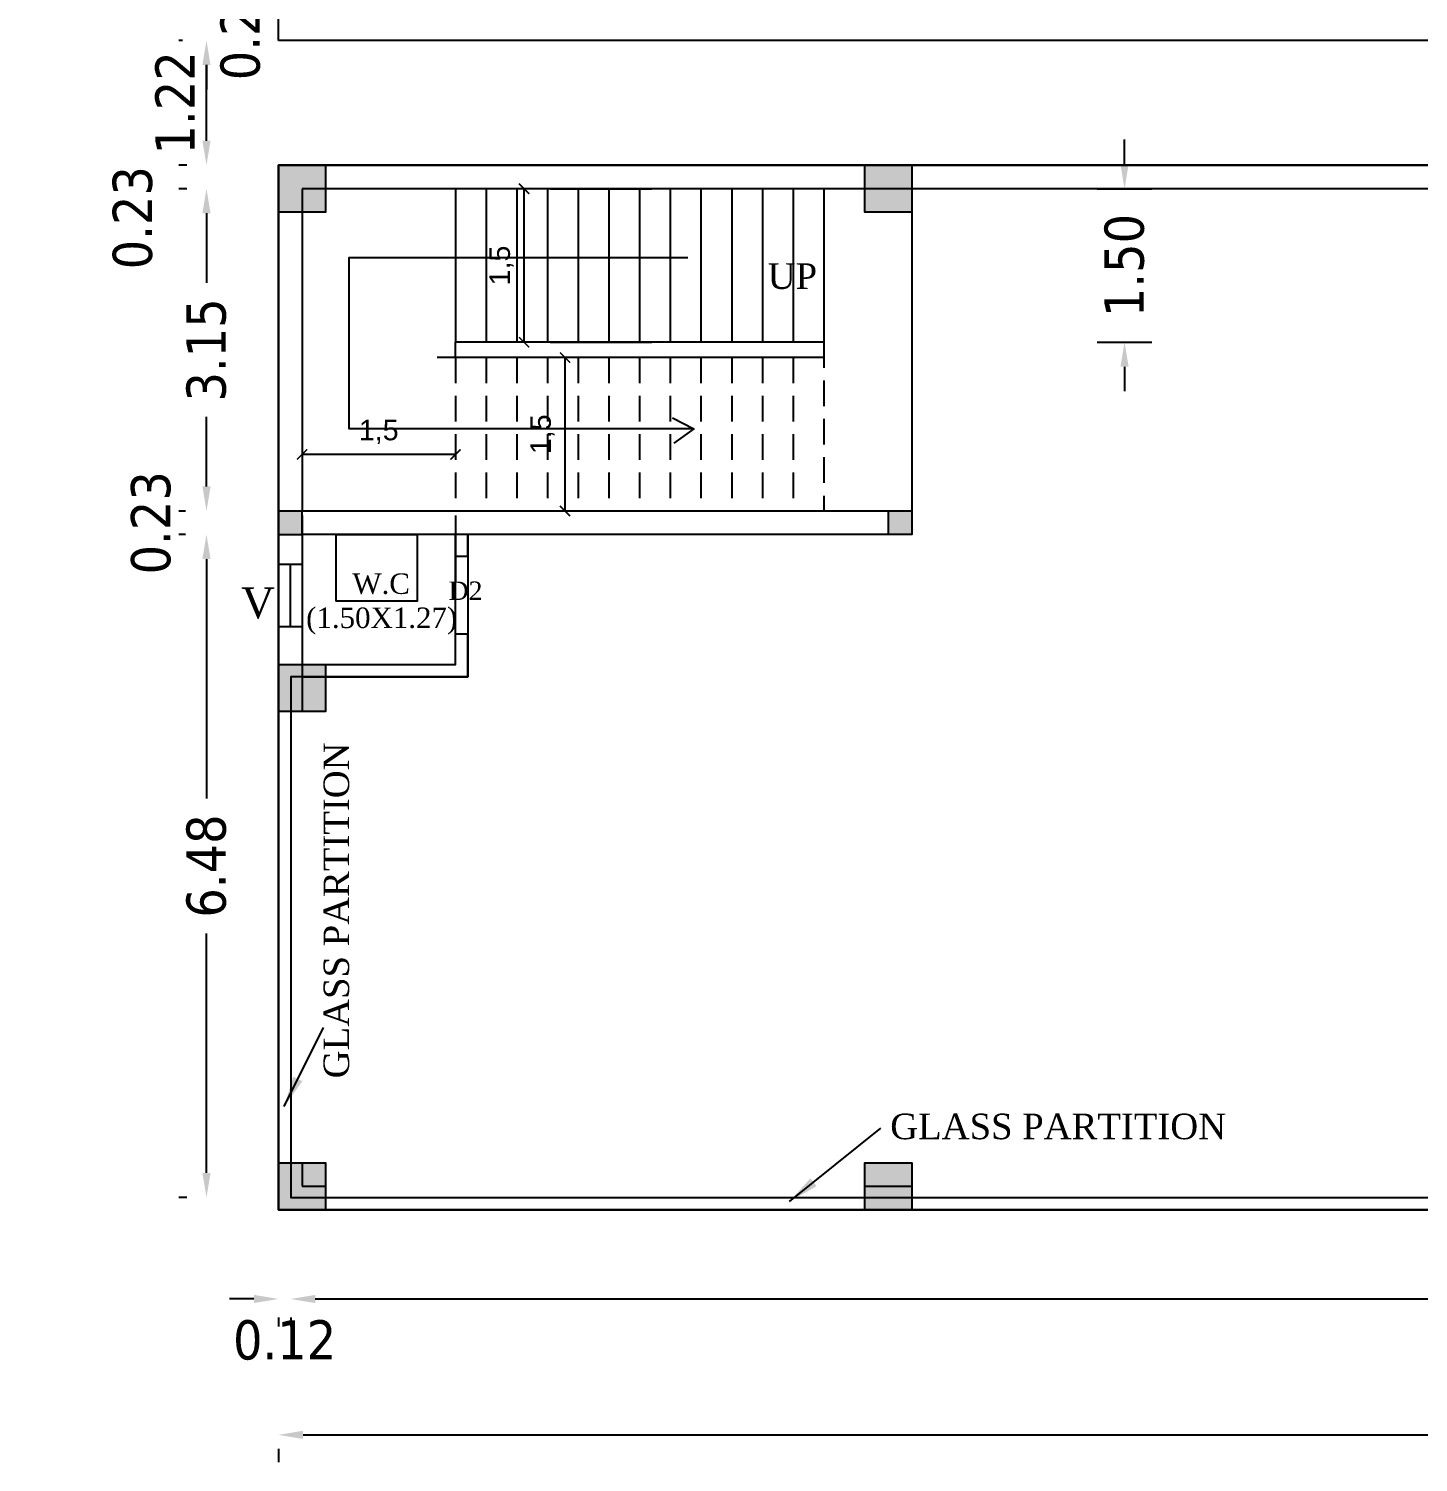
# Model space of a CAD drawing. Header units: metres. Extents: x 2066 to 2266, y 1708 to 2044.
# Drawn here: x 2218.39 to 2231.97, y 1797.02 to 1811.04 of the extents above; entities that cross this region are included whole.
import ezdxf

# ---------------------------------------------------------------- set-up
doc = ezdxf.new("R2010")
doc.units = ezdxf.units.M
doc.linetypes.add('HIDDEN', pattern=[0.375, 0.25, -0.125])
for name, color, linetype in [('BLK_1_FLR_0_WATER_CLOSET', 213, 'Continuous'), ('BLK_2_COVERED_AREA', 140, 'Continuous'), ('BLK_2_FLR_1_EXIT_WIDTH_DOOR', 2, 'Continuous'), ('BLK_2_FLR_1_REGULAR_ROOM_1', 4, 'Continuous'), ('BLK_2_FLR_1_WASH', 60, 'Continuous'), ('TOILET_VENTILATION', 6, 'Continuous')]:
    doc.layers.add(name, color=color, linetype=linetype)
doc.layers.add('BLK_2_FLR_1_BLT_UP_AREA', color=45, linetype='Continuous', plot=False)
doc.styles.add('CODE', font='tahoma.ttf')
doc.styles.add('DIM', font='swissc.ttf')
doc.styles.get("Standard").update_dxf_attribs({"font": 'arial.ttf'})
doc.styles.add('TIMES NEW ROMAN', font='times.ttf')
doc.dimstyles.new('Din', dxfattribs={"dimscale": 0, "dimtxt": 0.25, "dimasz": 0.1, "dimexe": 0.15, "dimexo": 0.15, "dimgap": 0.03, "dimtad": 0, "dimzin": 0, "dimdsep": 46, "dimtxsty": 'DIM', "dimblk": 'ARCHTICK', "dimcen": 0.09, "dimdle": 0.15, "dimse1": 1, "dimse2": 1, "dimclrd": 256, "dimclre": 256, "dimclrt": 7, "dimadec": 0, "dimazin": 3, "dimtfac": 1, "dimtofl": 0, "dimtmove": 1, "dimatfit": 3, "dimfxl": 0, "dimtolj": 1, "dimtzin": 0, "dimarcsym": 0})
doc.dimstyles.new('ISO-25', dxfattribs={"dimtxt": 2.5, "dimasz": 2.5, "dimexe": 1.25, "dimexo": 0.625, "dimtad": 1, "dimtxsty": 'Standard', "dimcen": 2.5, "dimadec": 0, "dimazin": 0, "dimtfac": 1, "dimtmove": 0, "dimatfit": 3, "dimfxl": 0, "dimarcsym": 0})
pattern_1 = [(225, (-2153.4, -72.8), (179.605, -179.605), [])]
pattern_2 = [(225, (-2274.72, -74.21), (179.605, -179.605), [])]

# ---------------------------------------------------------------- blocks, each defined once
blk = doc.blocks.new('_ArchTick')
at = {"color": 0, "linetype": 'ByBlock', "const_width": 0.15}
blk.add_lwpolyline([(-0.5, -0.5), (0.5, 0.5)], dxfattribs=at)
blk = doc.blocks.new('*D152')
at = {"color": 0, "lineweight": -2}
for p, q in [((2223.229, 1807.973), (2223.229, 1809.473)), ((2223.483, 1809.473), (2224.479, 1809.473)), ((2223.483, 1807.973), (2224.479, 1807.973))]:
    blk.add_line(p, q, dxfattribs=at)
at = {"layer": 'Defpoints', "color": 0}
for p in [(2222.858, 1809.473, 9.883), (2223.229, 1809.473), (2222.858, 1807.973, 9.883)]:
    blk.add_point(p, dxfattribs=at)
at = {"color": 0, "lineweight": -2, "xscale": 0.1, "yscale": 0.1, "zscale": 0.1}
for p, rotation in [((2223.229, 1809.473), 90), ((2223.229, 1807.973), 270)]:
    blk.add_blockref('_ArchTick', p, dxfattribs=dict(at, rotation=rotation))
at = {"color": 0, "insert": (2223.009, 1808.723), "char_height": 0.2, "attachment_point": 5, "rotation": 90}
blk.add_mtext('1,5', dxfattribs=at)
blk = doc.blocks.new('*D153')
at = {"color": 0, "lineweight": -2}
for p, q in [((2223.133, 1807.823), (2222.379, 1807.823)), ((2223.629, 1806.323), (2223.629, 1807.823)), ((2223.133, 1806.323), (2222.379, 1806.323))]:
    blk.add_line(p, q, dxfattribs=at)
at = {"layer": 'Defpoints', "color": 0}
for p in [(2223.629, 1807.823), (2223.758, 1807.823, 9.883), (2223.758, 1806.323, 9.883)]:
    blk.add_point(p, dxfattribs=at)
at = {"color": 0, "lineweight": -2, "xscale": 0.1, "yscale": 0.1, "zscale": 0.1}
for p, rotation in [((2223.629, 1807.823), 90), ((2223.629, 1806.323), 270)]:
    blk.add_blockref('_ArchTick', p, dxfattribs=dict(at, rotation=rotation))
at = {"color": 0, "insert": (2223.409, 1807.073), "char_height": 0.2, "attachment_point": 5, "rotation": 90}
blk.add_mtext('1,5', dxfattribs=at)
blk = doc.blocks.new('*D154')
at = {"color": 0, "lineweight": -2}
for p, q in [((2222.558, 1806.876), (2221.058, 1806.876)), ((2221.058, 1806.28), (2221.058, 1805.626)), ((2222.558, 1806.28), (2222.558, 1805.626))]:
    blk.add_line(p, q, dxfattribs=at)
at = {"layer": 'Defpoints', "color": 0}
for p in [(2221.058, 1806.905, 9.883), (2221.058, 1806.876), (2222.558, 1806.905, 9.883)]:
    blk.add_point(p, dxfattribs=at)
at = {"color": 0, "lineweight": -2, "xscale": 0.1, "yscale": 0.1, "zscale": 0.1, "rotation": 180}
blk.add_blockref('_ArchTick', (2221.058, 1806.876), dxfattribs=at)
at = {"color": 0, "lineweight": -2, "xscale": 0.1, "yscale": 0.1, "zscale": 0.1}
blk.add_blockref('_ArchTick', (2222.558, 1806.876), dxfattribs=at)
at = {"color": 0, "insert": (2221.808, 1807.096), "char_height": 0.2, "attachment_point": 5}
blk.add_mtext('1,5', dxfattribs=at)
blk = doc.blocks.new('*D99')
for p, q in [((2220.588, 1798.621), (2220.348, 1798.621)), ((2221.188, 1798.621), (2221.428, 1798.621))]:
    blk.add_line(p, q)
at = {"lineweight": -2}
for p, q in [((2220.828, 1798.439), (2220.828, 1798.353)), ((2220.948, 1798.439), (2220.948, 1798.353))]:
    blk.add_line(p, q, dxfattribs=at)
for points in [[(2220.588, 1798.661), (2220.588, 1798.581), (2220.828, 1798.621)], [(2221.188, 1798.661), (2221.188, 1798.581), (2220.948, 1798.621)]]:
    blk.add_solid(points)
at = {"layer": 'Defpoints', "color": 0}
for p in [(2220.828, 1799.953, -9.883), (2220.948, 1799.953, -9.883), (2220.948, 1798.621)]:
    blk.add_point(p, dxfattribs=at)
at = {"insert": (2220.888, 1798.218), "char_height": 0.384, "attachment_point": 5, "style": 'CODE'}
blk.add_mtext('\\A1;0.12', dxfattribs=at)
blk = doc.blocks.new('*D100')
blk.add_line((2221.188, 1798.621), (2249.468, 1798.621))
at = {"lineweight": -2}
for p, q in [((2220.948, 1798.439), (2220.948, 1798.353)), ((2249.708, 1798.432), (2249.708, 1798.353))]:
    blk.add_line(p, q, dxfattribs=at)
for points in [[(2221.188, 1798.661), (2221.188, 1798.581), (2220.948, 1798.621)], [(2249.468, 1798.661), (2249.468, 1798.581), (2249.708, 1798.621)]]:
    blk.add_solid(points)
at = {"layer": 'Defpoints', "color": 0}
for p in [(2220.948, 1799.953, -9.883), (2249.708, 1799.838, -9.883), (2249.708, 1798.621)]:
    blk.add_point(p, dxfattribs=at)
at = {"insert": (2235.328, 1798.015), "char_height": 0.384, "attachment_point": 5, "style": 'CODE'}
blk.add_mtext('\\A1;28.76', dxfattribs=at)
blk = doc.blocks.new('*D102')
for p, q in [((2221.068, 1797.293), (2234.594, 1797.293)), ((2249.698, 1797.293), (2236.173, 1797.293))]:
    blk.add_line(p, q)
at = {"lineweight": -2}
for p, q in [((2220.828, 1797.155), (2220.828, 1797.025)), ((2249.938, 1797.155), (2249.938, 1797.025))]:
    blk.add_line(p, q, dxfattribs=at)
for points in [[(2221.068, 1797.333), (2221.068, 1797.253), (2220.828, 1797.293)], [(2249.698, 1797.333), (2249.698, 1797.253), (2249.938, 1797.293)]]:
    blk.add_solid(points)
at = {"layer": 'Defpoints', "color": 0}
for p in [(2220.828, 1799.493, -9.883), (2249.938, 1799.493, -9.883), (2249.938, 1797.293)]:
    blk.add_point(p, dxfattribs=at)
at = {"insert": (2235.383, 1797.293), "char_height": 0.384, "attachment_point": 5, "style": 'CODE'}
blk.add_mtext('\\A1;29.11', dxfattribs=at)
blk = doc.blocks.new('*D103')
at = {"lineweight": -2}
for p, q in [((2219.92, 1806.093), (2219.855, 1806.093)), ((2219.933, 1799.613), (2219.855, 1799.613))]:
    blk.add_line(p, q, dxfattribs=at)
for p, q in [((2220.124, 1805.853), (2220.124, 1803.513)), ((2220.124, 1799.853), (2220.124, 1802.193))]:
    blk.add_line(p, q)
for points in [[(2220.084, 1805.853), (2220.164, 1805.853), (2220.124, 1806.093)], [(2220.084, 1799.853), (2220.164, 1799.853), (2220.124, 1799.613)]]:
    blk.add_solid(points)
at = {"layer": 'Defpoints', "color": 0}
for p in [(2220.124, 1806.093), (2221.058, 1806.093, -9.883), (2221.288, 1799.613, -9.883)]:
    blk.add_point(p, dxfattribs=at)
at = {"insert": (2220.124, 1802.853), "char_height": 0.384, "attachment_point": 5, "rotation": 90, "style": 'CODE'}
blk.add_mtext('\\A1;6.48', dxfattribs=at)
blk = doc.blocks.new('*D104')
for p, q in [((2220.124, 1806.563), (2220.124, 1806.803)), ((2220.124, 1805.853), (2220.124, 1805.613))]:
    blk.add_line(p, q)
at = {"lineweight": -2}
for p, q in [((2219.92, 1806.323), (2219.855, 1806.323)), ((2219.92, 1806.093), (2219.855, 1806.093))]:
    blk.add_line(p, q, dxfattribs=at)
for points in [[(2220.084, 1806.563), (2220.164, 1806.563), (2220.124, 1806.323)], [(2220.084, 1805.853), (2220.164, 1805.853), (2220.124, 1806.093)]]:
    blk.add_solid(points)
at = {"layer": 'Defpoints', "color": 0}
for p in [(2220.124, 1806.323), (2221.058, 1806.323, -9.883), (2221.058, 1806.093, -9.883)]:
    blk.add_point(p, dxfattribs=at)
at = {"insert": (2219.582, 1806.208), "char_height": 0.384, "attachment_point": 5, "rotation": 90, "style": 'CODE'}
blk.add_mtext('\\A1;0.23', dxfattribs=at)
blk = doc.blocks.new('*D105')
at = {"lineweight": -2}
for p, q in [((2219.933, 1809.473), (2219.855, 1809.473)), ((2219.92, 1806.323), (2219.855, 1806.323))]:
    blk.add_line(p, q, dxfattribs=at)
for p, q in [((2220.124, 1809.233), (2220.124, 1808.552)), ((2220.124, 1806.563), (2220.124, 1807.244))]:
    blk.add_line(p, q)
for points in [[(2220.084, 1809.233), (2220.164, 1809.233), (2220.124, 1809.473)], [(2220.084, 1806.563), (2220.164, 1806.563), (2220.124, 1806.323)]]:
    blk.add_solid(points)
at = {"layer": 'Defpoints', "color": 0}
for p in [(2220.124, 1809.473), (2221.288, 1809.473, -9.883), (2221.058, 1806.323, -9.883)]:
    blk.add_point(p, dxfattribs=at)
at = {"insert": (2220.124, 1807.898), "char_height": 0.384, "attachment_point": 5, "rotation": 90, "style": 'CODE'}
blk.add_mtext('\\A1;3.15', dxfattribs=at)
blk = doc.blocks.new('*D106')
for p, q in [((2220.124, 1809.943), (2220.124, 1810.183)), ((2220.124, 1809.233), (2220.124, 1808.993))]:
    blk.add_line(p, q)
at = {"lineweight": -2}
for p, q in [((2219.933, 1809.703), (2219.855, 1809.703)), ((2219.933, 1809.473), (2219.855, 1809.473))]:
    blk.add_line(p, q, dxfattribs=at)
for points in [[(2220.084, 1809.943), (2220.164, 1809.943), (2220.124, 1809.703)], [(2220.084, 1809.233), (2220.164, 1809.233), (2220.124, 1809.473)]]:
    blk.add_solid(points)
at = {"layer": 'Defpoints', "color": 0}
for p in [(2220.124, 1809.703), (2221.288, 1809.703, -9.883), (2221.288, 1809.473, -9.883)]:
    blk.add_point(p, dxfattribs=at)
at = {"insert": (2219.403, 1809.19), "char_height": 0.384, "attachment_point": 5, "rotation": 90, "style": 'CODE'}
blk.add_mtext('\\A1;0.23', dxfattribs=at)
blk = doc.blocks.new('*D107')
at = {"lineweight": -2}
for p, q in [((2219.888, 1810.923), (2219.855, 1810.923)), ((2219.933, 1809.703), (2219.855, 1809.703))]:
    blk.add_line(p, q, dxfattribs=at)
blk.add_line((2220.124, 1809.943), (2220.124, 1810.683))
for points in [[(2220.084, 1810.683), (2220.164, 1810.683), (2220.124, 1810.923)], [(2220.084, 1809.943), (2220.164, 1809.943), (2220.124, 1809.703)]]:
    blk.add_solid(points)
at = {"layer": 'Defpoints', "color": 0}
for p in [(2220.124, 1810.923), (2221.044, 1810.923, -19.765), (2221.288, 1809.703, -9.883)]:
    blk.add_point(p, dxfattribs=at)
at = {"insert": (2219.816, 1810.313), "char_height": 0.384, "attachment_point": 5, "rotation": 90, "style": 'CODE'}
blk.add_mtext('\\A1;1.22', dxfattribs=at)
blk = doc.blocks.new('*D108')
for p, q in [((2220.124, 1811.393), (2220.124, 1811.633)), ((2220.124, 1810.683), (2220.124, 1810.443))]:
    blk.add_line(p, q)
at = {"lineweight": -2}
for p, q in [((2219.888, 1811.153), (2219.855, 1811.153)), ((2219.888, 1810.923), (2219.855, 1810.923))]:
    blk.add_line(p, q, dxfattribs=at)
for points in [[(2220.084, 1811.393), (2220.164, 1811.393), (2220.124, 1811.153)], [(2220.084, 1810.683), (2220.164, 1810.683), (2220.124, 1810.923)]]:
    blk.add_solid(points)
at = {"layer": 'Defpoints', "color": 0}
for p in [(2220.124, 1811.153), (2221.058, 1811.153, -19.765), (2221.044, 1810.923, -19.765)]:
    blk.add_point(p, dxfattribs=at)
at = {"insert": (2220.456, 1811.038), "char_height": 0.384, "attachment_point": 5, "rotation": 90, "style": 'CODE'}
blk.add_mtext('\\A1;0.23', dxfattribs=at)
blk = doc.blocks.new('*D276')
at = {"layer": 'BLK_2_FLR_1_EXIT_WIDTH_DOOR'}
for p, q in [((2229.098, 1809.713), (2229.098, 1809.953)), ((2229.098, 1807.733), (2229.098, 1807.493))]:
    blk.add_line(p, q, dxfattribs=at)
at = {"layer": 'BLK_2_FLR_1_EXIT_WIDTH_DOOR', "lineweight": -2}
for p, q in [((2228.829, 1809.473), (2229.366, 1809.473)), ((2228.829, 1807.973), (2229.366, 1807.973))]:
    blk.add_line(p, q, dxfattribs=at)
at = {"layer": 'BLK_2_FLR_1_EXIT_WIDTH_DOOR'}
for points in [[(2229.058, 1809.713), (2229.138, 1809.713), (2229.098, 1809.473)], [(2229.058, 1807.733), (2229.138, 1807.733), (2229.098, 1807.973)]]:
    blk.add_solid(points, dxfattribs=at)
at = {"layer": 'Defpoints', "color": 0}
for p in [(2226.158, 1809.473), (2229.098, 1809.473), (2226.158, 1807.973)]:
    blk.add_point(p, dxfattribs=at)
at = {"layer": 'BLK_2_FLR_1_EXIT_WIDTH_DOOR', "insert": (2229.098, 1808.723), "char_height": 0.384, "attachment_point": 5, "rotation": 90, "style": 'CODE'}
blk.add_mtext('\\A1;1.50', dxfattribs=at)

msp = doc.modelspace()

# ---------------------------------------------------------------- hatches: boundary and pattern name
h = msp.add_hatch(color=256)
h.dxf.hatch_style = 1
h.paths.add_polyline_path([(2221.288, 1809.243), (2221.288, 1809.703), (2220.828, 1809.703), (2220.828, 1809.243)])
h = msp.add_hatch()
h.set_pattern_fill('ANSI31', color=256, scale=80, angle=180)
h.set_pattern_definition(pattern_1)
h.paths.add_polyline_path([(2226.559, 1809.243), (2226.559, 1809.703), (2227.019, 1809.703), (2227.019, 1809.243)])
h = msp.add_hatch()
h.set_pattern_fill('ANSI31', color=256, scale=80, angle=180)
h.set_pattern_definition(pattern_2)
h.paths.add_polyline_path([(2226.559, 1809.243), (2226.559, 1809.703), (2227.019, 1809.703), (2227.019, 1809.243)])
h = msp.add_hatch(color=256)
h.dxf.hatch_style = 1
h.paths.add_polyline_path([(2227.019, 1809.243), (2227.019, 1809.703), (2226.559, 1809.703), (2226.559, 1809.243)])
h = msp.add_hatch()
h.set_pattern_fill('ANSI31', color=256, scale=80, angle=180)
h.set_pattern_definition(pattern_2)
h.paths.add_polyline_path([(2221.058, 1806.323), (2220.828, 1806.323), (2220.828, 1806.093), (2221.058, 1806.093)])
h = msp.add_hatch(color=256)
h.dxf.hatch_style = 1
h.paths.add_polyline_path([(2221.058, 1806.323), (2220.828, 1806.323), (2220.828, 1806.093), (2221.058, 1806.093)])
h = msp.add_hatch(color=256)
h.dxf.hatch_style = 1
h.paths.add_polyline_path([(2227.019, 1806.323), (2226.789, 1806.323), (2226.789, 1806.093), (2227.019, 1806.093)])
h = msp.add_hatch()
h.set_pattern_fill('ANSI31', color=256, scale=80, angle=180)
h.set_pattern_definition(pattern_1)
h.paths.add_polyline_path([(2220.828, 1804.363), (2220.828, 1804.823), (2221.288, 1804.823), (2221.288, 1804.363)])
h = msp.add_hatch()
h.set_pattern_fill('ANSI31', color=256, scale=80, angle=180)
h.set_pattern_definition(pattern_2)
h.paths.add_polyline_path([(2220.828, 1804.363), (2220.828, 1804.823), (2221.288, 1804.823), (2221.288, 1804.363)])
h = msp.add_hatch(color=256)
h.dxf.hatch_style = 1
h.paths.add_polyline_path([(2221.288, 1804.363), (2221.288, 1804.823), (2220.828, 1804.823), (2220.828, 1804.363)])
h = msp.add_hatch()
h.set_pattern_fill('ANSI31', color=256, scale=80, angle=180)
h.set_pattern_definition(pattern_1)
h.paths.add_polyline_path([(2220.828, 1799.493), (2220.828, 1799.953), (2221.288, 1799.953), (2221.288, 1799.493)])
h = msp.add_hatch()
h.set_pattern_fill('ANSI31', color=256, scale=80, angle=180)
h.set_pattern_definition(pattern_2)
h.paths.add_polyline_path([(2220.828, 1799.493), (2220.828, 1799.953), (2221.288, 1799.953), (2221.288, 1799.493)])
h = msp.add_hatch(color=256)
h.dxf.hatch_style = 1
h.paths.add_polyline_path([(2221.288, 1799.493), (2221.288, 1799.953), (2220.828, 1799.953), (2220.828, 1799.493)])
h = msp.add_hatch()
h.set_pattern_fill('ANSI31', color=256, scale=80, angle=180)
h.set_pattern_definition(pattern_1)
h.paths.add_polyline_path([(2226.559, 1799.493), (2226.559, 1799.953), (2227.019, 1799.953), (2227.019, 1799.493)])
h = msp.add_hatch()
h.set_pattern_fill('ANSI31', color=256, scale=80, angle=180)
h.set_pattern_definition(pattern_2)
h.paths.add_polyline_path([(2226.559, 1799.493), (2226.559, 1799.953), (2227.019, 1799.953), (2227.019, 1799.493)])
h = msp.add_hatch(color=256)
h.dxf.hatch_style = 1
h.paths.add_polyline_path([(2227.019, 1799.493), (2227.019, 1799.953), (2226.559, 1799.953), (2226.559, 1799.493)])

# ---------------------------------------------------------------- linework, layer by layer
for p, q in [((2249.708, 1809.473), (2221.058, 1809.473)), ((2221.058, 1809.473), (2221.058, 1806.323)), ((2222.558, 1809.473), (2222.558, 1807.973)), ((2222.858, 1809.473), (2222.858, 1807.973)), ((2223.158, 1809.473), (2223.158, 1807.973)), ((2223.458, 1809.473), (2223.458, 1807.973)), ((2223.758, 1809.473), (2223.758, 1807.973)), ((2224.058, 1809.473), (2224.058, 1807.973)), ((2224.358, 1809.473), (2224.358, 1807.973)), ((2224.658, 1809.473), (2224.658, 1807.973)), ((2224.958, 1809.473), (2224.958, 1807.973)), ((2225.258, 1809.473), (2225.258, 1807.973)), ((2225.558, 1809.473), (2225.558, 1807.973)), ((2225.858, 1809.473), (2225.858, 1807.973)), ((2226.158, 1809.473), (2226.158, 1807.973)), ((2226.158, 1807.973), (2222.558, 1807.973)), ((2222.558, 1807.823), (2222.558, 1807.973)), ((2226.158, 1807.823), (2222.558, 1807.823)), ((2227.019, 1806.323), (2221.058, 1806.323)), ((2226.789, 1806.323, -16.644), (2226.789, 1806.093, -16.644)), ((2227.019, 1806.323, -16.644), (2227.019, 1806.093, -16.644)), ((2227.019, 1806.093), (2221.058, 1806.093)), ((2221.058, 1806.093), (2221.058, 1804.363)), ((2222.558, 1805.883, -4.386), (2222.558, 1806.093)), ((2222.678, 1805.883, -2.726), (2222.678, 1806.093)), ((2220.943, 1805.803), (2220.943, 1805.193)), ((2222.558, 1805.883, -7.56), (2222.678, 1805.883, -7.56)), ((2222.558, 1804.823, -26.527), (2222.558, 1805.123, -20.264)), ((2222.558, 1805.123, -7.56), (2222.678, 1805.123, -7.56)), ((2222.678, 1804.703, -18.043), (2222.678, 1805.123, -12.593)), ((2221.058, 1804.823, -26.527), (2222.558, 1804.823, -26.527)), ((2221.058, 1804.703, -26.527), (2222.678, 1804.703, -26.527)), ((2220.948, 1804.363, -26.527), (2220.948, 1799.613, -0.071)), ((2221.058, 1799.953), (2221.058, 1799.723)), ((2221.058, 1799.723), (2221.288, 1799.723)), ((2226.559, 1799.723), (2227.019, 1799.723)), ((2220.948, 1799.613, -0.071), (2232.29, 1799.613, -6.762))]:
    msp.add_line(p, q)
at = {"linetype": 'HIDDEN'}
for p, q in [((2226.158, 1807.973), (2226.158, 1806.323)), ((2222.558, 1807.823), (2222.558, 1806.323)), ((2222.858, 1807.823), (2222.858, 1806.323)), ((2223.158, 1807.823), (2223.158, 1806.323)), ((2223.458, 1807.823), (2223.458, 1806.323)), ((2223.758, 1807.823), (2223.758, 1806.323)), ((2224.058, 1807.823), (2224.058, 1806.323)), ((2224.358, 1807.823), (2224.358, 1806.323)), ((2224.658, 1807.823), (2224.658, 1806.323)), ((2224.958, 1807.823), (2224.958, 1806.323)), ((2225.258, 1807.823), (2225.258, 1806.323)), ((2225.558, 1807.823), (2225.558, 1806.323)), ((2225.858, 1807.823), (2225.858, 1806.323))]:
    msp.add_line(p, q, dxfattribs=at)
for points, elevation in [([(2220.828, 1810.923), (2220.828, 1852.983), (2249.938, 1852.983), (2249.938, 1810.923)], -9.883), ([(2226.559, 1809.243), (2226.559, 1809.703), (2227.019, 1809.703), (2227.019, 1809.243)], -16.644), ([(2226.559, 1809.243), (2226.559, 1809.703), (2227.019, 1809.703), (2227.019, 1809.243)], -16.644), ([(2226.559, 1809.703), (2227.019, 1809.703), (2227.019, 1809.243), (2226.559, 1809.243)], -16.644), ([(2220.828, 1804.363), (2220.828, 1804.823), (2221.288, 1804.823), (2221.288, 1804.363)], -26.527), ([(2220.828, 1804.363), (2220.828, 1804.823), (2221.288, 1804.823), (2221.288, 1804.363)], -26.527), ([(2220.828, 1804.823), (2221.288, 1804.823), (2221.288, 1804.363), (2220.828, 1804.363)], -26.527), ([(2226.559, 1799.493), (2226.559, 1799.953), (2227.019, 1799.953), (2227.019, 1799.493)], -16.644), ([(2226.559, 1799.493), (2226.559, 1799.953), (2227.019, 1799.953), (2227.019, 1799.493)], -16.644), ([(2226.559, 1799.953), (2227.019, 1799.953), (2227.019, 1799.493), (2226.559, 1799.493)], -16.644)]:
    msp.add_lwpolyline(points, close=True, dxfattribs=dict(elevation=elevation))
for points in [[(2220.828, 1809.243), (2220.828, 1809.703), (2221.288, 1809.703), (2221.288, 1809.243)], [(2220.828, 1809.703), (2221.288, 1809.703), (2221.288, 1809.243), (2220.828, 1809.243)], [(2221.058, 1806.323), (2220.828, 1806.323), (2220.828, 1806.093), (2221.058, 1806.093)], [(2220.828, 1799.493), (2220.828, 1799.953), (2221.288, 1799.953), (2221.288, 1799.493)], [(2220.828, 1799.493), (2220.828, 1799.953), (2221.288, 1799.953), (2221.288, 1799.493)], [(2220.828, 1799.953), (2221.288, 1799.953), (2221.288, 1799.493), (2220.828, 1799.493)]]:
    msp.add_lwpolyline(points, close=True)
at = {"elevation": -9.883}
for points in [[(2224.888, 1807.126), (2221.518, 1807.126), (2221.518, 1808.801), (2224.83, 1808.801)], [(2224.681, 1807.235), (2224.888, 1807.126), (2224.694, 1806.985)]]:
    msp.add_lwpolyline(points, dxfattribs=at)
for points in [[(2220.828, 1805.803), (2221.058, 1805.803)], [(2220.828, 1805.193), (2221.058, 1805.193)]]:
    msp.add_lwpolyline(points)
at = {"layer": 'BLK_1_FLR_0_WATER_CLOSET', "color": 213}
msp.add_lwpolyline([(2221.058, 1804.823), (2222.558, 1804.823), (2222.558, 1806.093), (2221.058, 1806.093)], close=True, dxfattribs=at)
at = {"layer": 'BLK_2_COVERED_AREA', "color": 140, "ltscale": 0.3}
msp.add_lwpolyline([(2220.828, 1809.703), (2220.828, 1799.493), (2249.938, 1799.493), (2249.938, 1809.703)], close=True, dxfattribs=at)
at = {"layer": 'BLK_2_FLR_1_BLT_UP_AREA', "color": 45, "lineweight": -2}
msp.add_lwpolyline([(2220.828, 1809.703), (2249.938, 1809.703), (2249.938, 1799.493), (2220.828, 1799.493)], close=True, dxfattribs=at)
at = {"layer": 'BLK_2_FLR_1_REGULAR_ROOM_1', "color": 4}
msp.add_lwpolyline([(2222.678, 1806.093), (2222.678, 1804.703), (2220.948, 1804.703), (2220.948, 1799.613), (2232.29, 1799.613), (2232.29, 1799.723), (2249.708, 1799.723), (2249.708, 1809.473), (2227.019, 1809.473), (2227.019, 1806.093)], close=True, dxfattribs=at)
at = {"layer": 'BLK_2_FLR_1_WASH', "color": 60}
msp.add_lwpolyline([(2221.392, 1806.093), (2222.185, 1806.093), (2222.185, 1805.443), (2221.392, 1805.443)], close=True, dxfattribs=at)
at = {"layer": 'TOILET_VENTILATION', "color": 6, "elevation": -26.527}
msp.add_lwpolyline([(2221.058, 1804.823), (2222.558, 1804.823), (2222.558, 1806.093), (2221.058, 1806.093)], close=True, dxfattribs=at)

# ---------------------------------------------------------------- texts
at = {"attachment_point": 1, "style": 'TIMES NEW ROMAN'}
for s, width, heights, insert, char_height in [('UP', 0.50877, [0], (2225.61, 1808.744), 0.25), ('{\\W8.108981; }W.C\\P{\\W2.122653; }(1.50X1.27)', 1.73275, [0.688], (2220.938, 1805.713, -9.883), 0.2), ('D2', 0.50877, [0], (2222.49, 1805.634, -9.883), 0.18), ('V', 0.55777, [0], (2220.464, 1805.576, -9.883), 0.3), ('{\\W1.881942; }GLASS PARTITION', 3.53877, [0], (2226.63, 1800.433, -9.883), 0.25)]:
    msp.add_mtext_dynamic_manual_height_columns(s, width=width, gutter_width=1, heights=heights, dxfattribs=dict(at, insert=insert, char_height=char_height))
at = {"insert": (2221.268, 1800.6, -2.777), "char_height": 0.25, "attachment_point": 1, "rotation": 90, "style": 'TIMES NEW ROMAN'}
msp.add_mtext_dynamic_manual_height_columns('{\\W1.881942; }GLASS PARTITION', width=3.53877, gutter_width=1, heights=[0], dxfattribs=at)

# ---------------------------------------------------------------- dimensions: what is measured, and where the dimension line sits
for base, p1, p2, angle, dimstyle, override, picture, middle, dimtype in [((2220.124, 1811.153, 9.883), (2221.044, 1810.923, -9.883), (2221.058, 1811.153, -9.883), 270, 'Din', {"dimscale": 0.096, "dimtxt": 4, "dimasz": 2.5, "dimexe": 2.8, "dimgap": 1.75, "dimpost": '\\X', "dimtxsty": 'CODE', "dimsah": 1, "dimdle": 2.8, "dimse1": 0, "dimse2": 0, "dimclrt": 256, "dimtmove": 2, "dimfxl": 2.8, "dimfxlon": 1, "dimtfillclr": 2, "dimlwd": 65535}, '*D108', (2220.456, 1811.038, 9.883), 160), ((2220.124, 1810.923, 9.883), (2221.288, 1809.703), (2221.044, 1810.923, -9.883), 270, 'Din', {"dimscale": 0.096, "dimtxt": 4, "dimasz": 2.5, "dimexe": 2.8, "dimgap": 1.75, "dimpost": '\\X', "dimtxsty": 'CODE', "dimsah": 1, "dimdle": 2.8, "dimse1": 0, "dimse2": 0, "dimclrt": 256, "dimtmove": 2, "dimfxl": 2.8, "dimfxlon": 1, "dimtfillclr": 2, "dimlwd": 65535}, '*D107', (2219.816, 1810.313, 9.883), 160), ((2220.124, 1809.703, 9.883), (2221.288, 1809.473), (2221.288, 1809.703), 270, 'Din', {"dimscale": 0.096, "dimtxt": 4, "dimasz": 2.5, "dimexe": 2.8, "dimgap": 1.75, "dimpost": '\\X', "dimtxsty": 'CODE', "dimsah": 1, "dimdle": 2.8, "dimse1": 0, "dimse2": 0, "dimclrt": 256, "dimtmove": 2, "dimfxl": 2.8, "dimfxlon": 1, "dimtfillclr": 2, "dimlwd": 65535}, '*D106', (2219.403, 1809.19, 9.883), 160), ((2223.229, 1809.473, -9.883), (2222.858, 1807.973), (2222.858, 1809.473), 90, 'ISO-25', {"dimtxt": 0.2, "dimasz": 0.1, "dimgap": 0.1, "dimblk1": 'ArchTick', "dimblk2": 'ArchTick', "dimsah": 1, "dimsd1": 0, "dimsd2": 0}, '*D152', (2223.229, 1808.723, -9.883), 161), ((2223.629, 1807.823, -9.883), (2223.758, 1806.323), (2223.758, 1807.823), 90, 'ISO-25', {"dimtxt": 0.2, "dimasz": 0.1, "dimgap": 0.1, "dimblk1": 'ArchTick', "dimblk2": 'ArchTick', "dimsah": 1, "dimsd1": 0, "dimsd2": 0}, '*D153', (2223.629, 1807.073, -9.883), 161), ((2220.124, 1806.323, 9.883), (2221.058, 1806.093), (2221.058, 1806.323), 270, 'Din', {"dimscale": 0.096, "dimtxt": 4, "dimasz": 2.5, "dimexe": 2.8, "dimgap": 1.75, "dimpost": '\\X', "dimtxsty": 'CODE', "dimsah": 1, "dimdle": 2.8, "dimse1": 0, "dimse2": 0, "dimclrt": 256, "dimtmove": 2, "dimfxl": 2.8, "dimfxlon": 1, "dimtfillclr": 2, "dimlwd": 65535}, '*D104', (2219.582, 1806.208, 9.883), 160), ((2220.948, 1798.621, 9.883), (2220.828, 1799.953), (2220.948, 1799.953), 0, 'Din', {"dimscale": 0.096, "dimtxt": 4, "dimasz": 2.5, "dimexe": 2.8, "dimgap": 1.75, "dimpost": '\\X', "dimtxsty": 'CODE', "dimsah": 1, "dimdle": 2.8, "dimse1": 0, "dimse2": 0, "dimclrt": 256, "dimtmove": 2, "dimfxl": 2.8, "dimfxlon": 1, "dimtfillclr": 2, "dimlwd": 65535}, '*D99', (2220.888, 1798.218, 9.883), 161), ((2249.708, 1798.621, 9.883), (2220.948, 1799.953), (2249.708, 1799.838), 180, 'Din', {"dimscale": 0.096, "dimtxt": 4, "dimasz": 2.5, "dimexe": 2.8, "dimgap": 1.75, "dimpost": '\\X', "dimtxsty": 'CODE', "dimsah": 1, "dimdle": 2.8, "dimse1": 0, "dimse2": 0, "dimclrt": 256, "dimtmove": 2, "dimfxl": 2.8, "dimfxlon": 1, "dimtfillclr": 2, "dimlwd": 65535}, '*D100', (2235.328, 1798.015, 9.883), 160)]:
    dim = msp.add_linear_dim(base=base, p1=p1, p2=p2, angle=angle, dimstyle=dimstyle, override=override)
    dim.commit()
    dim.dimension.update_dxf_attribs({"geometry": picture, "text_midpoint": middle, "dimtype": dimtype})
for base, p1, p2, picture, middle in [((2220.124, 1809.473, 9.883), (2221.058, 1806.323), (2221.288, 1809.473), '*D105', (2220.124, 1807.898, 9.883)), ((2220.124, 1806.093, 9.883), (2221.288, 1799.613), (2221.058, 1806.093), '*D103', (2220.124, 1802.853, 9.883))]:
    dim = msp.add_linear_dim(base=base, p1=p1, p2=p2, angle=270, dimstyle='Din', override={"dimscale": 0.096, "dimtxt": 4, "dimasz": 2.5, "dimexe": 2.8, "dimgap": 1.75, "dimpost": '\\X', "dimtxsty": 'CODE', "dimsah": 1, "dimdle": 2.8, "dimse1": 0, "dimse2": 0, "dimclrt": 256, "dimtmove": 2, "dimfxl": 2.8, "dimfxlon": 1, "dimtfillclr": 2, "dimlwd": 65535})
    dim.commit()
    dim.dimension.update_dxf_attribs({"geometry": picture, "text_midpoint": middle})
for p1, p2, distance, dimstyle, override, picture, middle in [((2222.558, 1806.905), (2221.058, 1806.905), 0.029, 'ISO-25', {"dimtxt": 0.2, "dimasz": 0.1, "dimgap": 0.1, "dimblk1": 'ArchTick', "dimblk2": 'ArchTick', "dimsah": 1, "dimsd1": 0, "dimsd2": 0}, '*D154', (2221.808, 1807.096, -9.883)), ((2220.828, 1799.493), (2249.938, 1799.493), -2.199, 'Din', {"dimscale": 0.096, "dimtxt": 4, "dimasz": 2.5, "dimexe": 2.8, "dimgap": 1.75, "dimpost": '\\X', "dimtxsty": 'CODE', "dimsah": 1, "dimdle": 2.8, "dimse1": 0, "dimse2": 0, "dimclrt": 256, "dimtmove": 2, "dimfxl": 2.8, "dimfxlon": 1, "dimtfillclr": 2, "dimlwd": 65535}, '*D102', (2235.383, 1797.293, 9.883))]:
    dim = msp.add_aligned_dim(p1=p1, p2=p2, distance=distance, dimstyle=dimstyle, override=override)
    dim.commit()
    dim.dimension.update_dxf_attribs({"geometry": picture, "text_midpoint": middle})
at = {"layer": 'BLK_2_FLR_1_EXIT_WIDTH_DOOR', "color": 2}
dim = msp.add_aligned_dim(p1=(2226.158, 1807.973), p2=(2226.158, 1809.473), distance=-2.939, dimstyle='Din', override={"dimscale": 0.096, "dimtxt": 4, "dimasz": 2.5, "dimexe": 2.8, "dimgap": 1.75, "dimpost": '\\X', "dimtxsty": 'CODE', "dimsah": 1, "dimdle": 2.8, "dimse1": 0, "dimse2": 0, "dimclrt": 256, "dimtmove": 2, "dimfxl": 2.8, "dimfxlon": 1, "dimtfillclr": 2, "dimlwd": 65535}, dxfattribs=at)
dim.commit()
dim.dimension.update_dxf_attribs({"geometry": '*D276', "text_midpoint": (2229.098, 1808.723)})

# ---------------------------------------------------------------- leaders
for points in [[(2220.883, 1800.503, -6.857), (2221.268, 1801.274, -6.857)], [(2225.824, 1799.574), (2226.715, 1800.292)]]:
    msp.add_leader(points, dimstyle='ISO-25', override={"dimasz": 0.3, "dimgap": 0.625, "dimtad": 0})

doc.saveas('drawing.dxf')
